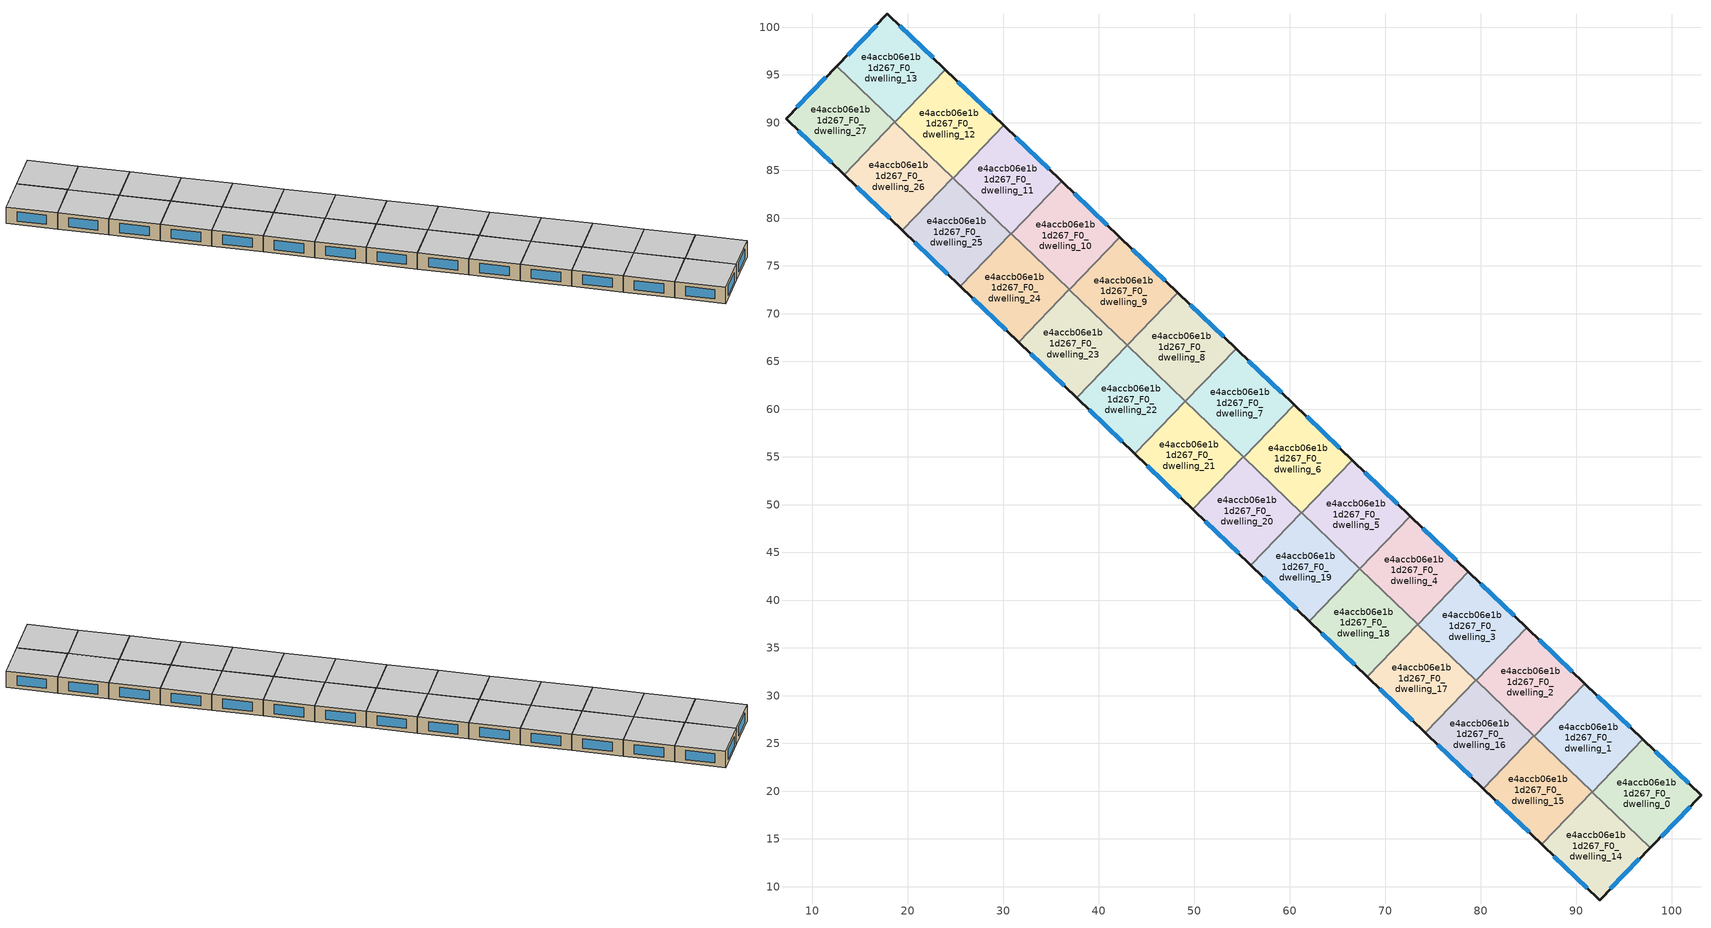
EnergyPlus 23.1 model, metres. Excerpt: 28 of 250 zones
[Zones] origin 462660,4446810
e4accb06e1b1d267_F0_dwelling_0
 floor ground (EU_floor_Construction): 103.08,19.57 97.77,14.08 91.69,19.91 96.98,25.42 z0
 wall outside (EU_wall_Construction): 97.77,14.08 103.08,19.57 96.98,25.42 z0:3
 wall to e4accb06e1b1d267_F0_dwelling_1 (EU_wall_Construction): 96.98,25.42 91.69,19.91 z0:3
 wall to e4accb06e1b1d267_F0_dwelling_14 (EU_wall_Construction): 91.69,19.91 97.77,14.08 z0:3
 window (EU_Window_Construction): 98.9,15.25 101.94,18.39 / 101.77,20.82 98.29,24.17 z0.64:2.36
 ceiling to e4accb06e1b1d267_F1_dwelling_0 (EU_floor_Construction): 97.77,14.08 103.08,19.57 96.98,25.42 91.69,19.91 z3
e4accb06e1b1d267_F0_dwelling_1
 floor ground (EU_floor_Construction): 96.98,25.42 91.69,19.91 85.61,25.76 90.9,31.26 z0
 wall outside (EU_wall_Construction): 96.98,25.42 90.9,31.26 z0:3
 wall to e4accb06e1b1d267_F0_dwelling_2 (EU_wall_Construction): 90.9,31.26 85.61,25.76 z0:3
 wall to e4accb06e1b1d267_F0_dwelling_15 (EU_wall_Construction): 85.61,25.76 91.67,19.94 z0:3
 wall to e4accb06e1b1d267_F0_dwelling_14 (EU_wall_Construction): 91.67,19.93 91.69,19.91 z0:3
 window (EU_Window_Construction): 95.68,26.67 92.2,30.01 z0.64:2.36
 ceiling to e4accb06e1b1d267_F1_dwelling_1 (EU_floor_Construction): 91.69,19.91 96.98,25.42 90.9,31.26 85.61,25.76 z3
e4accb06e1b1d267_F0_dwelling_10
 floor ground (EU_floor_Construction): 42.22,78.02 36.93,72.52 30.84,78.36 36.13,83.87 z0
 wall outside (EU_wall_Construction): 42.22,78.02 36.13,83.87 z0:3
 wall to e4accb06e1b1d267_F0_dwelling_9 (EU_wall_Construction): 36.93,72.52 42.22,78.02 z0:3
 wall to e4accb06e1b1d267_F0_dwelling_11 (EU_wall_Construction): 36.13,83.87 30.84,78.36 z0:3
 wall to e4accb06e1b1d267_F0_dwelling_24 (EU_wall_Construction): 30.84,78.36 36.91,72.54 z0:3
 wall to e4accb06e1b1d267_F0_dwelling_23 (EU_wall_Construction): 36.91,72.54 36.93,72.52 z0:3
 window (EU_Window_Construction): 40.91,79.27 37.44,82.62 z0.64:2.36
 ceiling to e4accb06e1b1d267_F1_dwelling_10 (EU_floor_Construction): 36.93,72.52 42.22,78.02 36.13,83.87 30.84,78.36 z3
e4accb06e1b1d267_F0_dwelling_11
 floor ground (EU_floor_Construction): 36.13,83.87 30.84,78.36 24.76,84.21 30.05,89.71 z0
 wall outside (EU_wall_Construction): 36.13,83.87 30.05,89.71 z0:3
 wall to e4accb06e1b1d267_F0_dwelling_12 (EU_wall_Construction): 30.05,89.71 24.76,84.21 z0:3
 wall to e4accb06e1b1d267_F0_dwelling_25 (EU_wall_Construction): 24.76,84.21 30.82,78.38 z0:3
 wall to e4accb06e1b1d267_F0_dwelling_24 (EU_wall_Construction): 30.82,78.38 30.84,78.36 z0:3
 window (EU_Window_Construction): 34.83,85.12 31.35,88.46 z0.64:2.36
 ceiling to e4accb06e1b1d267_F1_dwelling_11 (EU_floor_Construction): 30.84,78.36 36.13,83.87 30.05,89.71 24.76,84.21 z3
e4accb06e1b1d267_F0_dwelling_12
 floor ground (EU_floor_Construction): 30.05,89.71 24.76,84.21 18.67,90.05 23.96,95.56 z0
 wall outside (EU_wall_Construction): 30.05,89.71 23.96,95.56 z0:3
 wall to e4accb06e1b1d267_F0_dwelling_13 (EU_wall_Construction): 23.96,95.56 18.67,90.05 z0:3
 wall to e4accb06e1b1d267_F0_dwelling_26 (EU_wall_Construction): 18.67,90.05 24.74,84.23 z0:3
 wall to e4accb06e1b1d267_F0_dwelling_25 (EU_wall_Construction): 24.74,84.23 24.76,84.21 z0:3
 window (EU_Window_Construction): 28.74,90.96 25.27,94.3 z0.64:2.36
 ceiling to e4accb06e1b1d267_F1_dwelling_12 (EU_floor_Construction): 24.76,84.21 30.05,89.71 23.96,95.56 18.67,90.05 z3
e4accb06e1b1d267_F0_dwelling_13
 floor ground (EU_floor_Construction): 23.96,95.56 18.67,90.05 12.58,95.91 17.89,101.39 z0
 wall outside (EU_wall_Construction): 23.96,95.56 17.89,101.39 12.58,95.91 z0:3
 wall to e4accb06e1b1d267_F0_dwelling_27 (EU_wall_Construction): 12.58,95.91 18.65,90.07 z0:3
 wall to e4accb06e1b1d267_F0_dwelling_26 (EU_wall_Construction): 18.65,90.07 18.67,90.05 z0:3
 window (EU_Window_Construction): 16.75,100.22 13.72,97.08 / 22.66,96.81 19.19,100.14 z0.64:2.36
 ceiling to e4accb06e1b1d267_F1_dwelling_13 (EU_floor_Construction): 18.67,90.05 23.96,95.56 17.89,101.39 12.58,95.91 z3
e4accb06e1b1d267_F0_dwelling_14
 floor ground (EU_floor_Construction): 97.77,14.08 92.46,8.6 86.38,14.43 91.67,19.93 z0
 wall outside (EU_wall_Construction): 86.38,14.43 92.46,8.6 97.77,14.08 z0:3
 wall to e4accb06e1b1d267_F0_dwelling_15 (EU_wall_Construction): 91.67,19.93 86.38,14.43 z0:3
 window (EU_Window_Construction): 93.59,9.77 96.63,12.91 / 87.68,13.18 91.15,9.85 z0.64:2.36
 ceiling to e4accb06e1b1d267_F1_dwelling_14 (EU_floor_Construction): 92.46,8.6 97.77,14.08 91.67,19.93 86.38,14.43 z3
e4accb06e1b1d267_F0_dwelling_15
 floor ground (EU_floor_Construction): 91.67,19.93 86.38,14.43 80.3,20.28 85.59,25.78 z0
 wall outside (EU_wall_Construction): 80.3,20.28 86.38,14.43 z0:3
 wall to e4accb06e1b1d267_F0_dwelling_16 (EU_wall_Construction): 85.59,25.78 80.3,20.28 z0:3
 wall to e4accb06e1b1d267_F0_dwelling_2 (EU_wall_Construction): 85.61,25.76 85.59,25.78 z0:3
 window (EU_Window_Construction): 81.6,19.02 85.08,15.68 z0.64:2.36
 ceiling to e4accb06e1b1d267_F1_dwelling_15 (EU_floor_Construction): 86.38,14.43 91.67,19.93 85.59,25.78 80.3,20.28 z3
e4accb06e1b1d267_F0_dwelling_16
 floor ground (EU_floor_Construction): 85.59,25.78 80.3,20.28 74.21,26.12 79.5,31.62 z0
 wall outside (EU_wall_Construction): 74.21,26.12 80.3,20.28 z0:3
 wall to e4accb06e1b1d267_F0_dwelling_17 (EU_wall_Construction): 79.5,31.62 74.21,26.12 z0:3
 wall to e4accb06e1b1d267_F0_dwelling_2 (EU_wall_Construction): 85.59,25.78 79.52,31.6 z0:3
 wall to e4accb06e1b1d267_F0_dwelling_3 (EU_wall_Construction): 79.52,31.6 79.5,31.62 z0:3
 window (EU_Window_Construction): 75.52,24.87 78.99,21.53 z0.64:2.36
 ceiling to e4accb06e1b1d267_F1_dwelling_16 (EU_floor_Construction): 80.3,20.28 85.59,25.78 79.5,31.62 74.21,26.12 z3
e4accb06e1b1d267_F0_dwelling_17
 floor ground (EU_floor_Construction): 79.5,31.62 74.21,26.12 68.13,31.96 73.41,37.47 z0
 wall outside (EU_wall_Construction): 68.13,31.96 74.21,26.12 z0:3
 wall to e4accb06e1b1d267_F0_dwelling_18 (EU_wall_Construction): 73.41,37.47 68.13,31.96 z0:3
 wall to e4accb06e1b1d267_F0_dwelling_3 (EU_wall_Construction): 79.5,31.62 73.44,37.45 z0:3
 wall to e4accb06e1b1d267_F0_dwelling_4 (EU_wall_Construction): 73.44,37.45 73.42,37.47 z0:3
 window (EU_Window_Construction): 69.43,30.71 72.91,27.37 z0.64:2.36
 ceiling to e4accb06e1b1d267_F1_dwelling_17 (EU_floor_Construction): 74.21,26.12 79.5,31.62 73.41,37.47 68.13,31.96 z3
e4accb06e1b1d267_F0_dwelling_18
 floor ground (EU_floor_Construction): 73.41,37.47 68.13,31.96 62.04,37.81 67.33,43.31 z0
 wall outside (EU_wall_Construction): 62.04,37.81 68.13,31.96 z0:3
 wall to e4accb06e1b1d267_F0_dwelling_19 (EU_wall_Construction): 67.33,43.31 62.04,37.81 z0:3
 wall to e4accb06e1b1d267_F0_dwelling_4 (EU_wall_Construction): 73.41,37.47 67.35,43.29 z0:3
 wall to e4accb06e1b1d267_F0_dwelling_5 (EU_wall_Construction): 67.35,43.29 67.33,43.31 z0:3
 window (EU_Window_Construction): 63.35,36.56 66.82,33.22 z0.64:2.36
 ceiling to e4accb06e1b1d267_F1_dwelling_18 (EU_floor_Construction): 68.13,31.96 73.41,37.47 67.33,43.31 62.04,37.81 z3
e4accb06e1b1d267_F0_dwelling_19
 floor ground (EU_floor_Construction): 67.33,43.31 62.04,37.81 55.96,43.65 61.24,49.16 z0
 wall outside (EU_wall_Construction): 55.96,43.65 62.04,37.81 z0:3
 wall to e4accb06e1b1d267_F0_dwelling_20 (EU_wall_Construction): 61.24,49.16 55.96,43.65 z0:3
 wall to e4accb06e1b1d267_F0_dwelling_5 (EU_wall_Construction): 67.33,43.31 61.27,49.14 z0:3
 wall to e4accb06e1b1d267_F0_dwelling_6 (EU_wall_Construction): 61.27,49.14 61.24,49.16 z0:3
 window (EU_Window_Construction): 57.26,42.4 60.74,39.06 z0.64:2.36
 ceiling to e4accb06e1b1d267_F1_dwelling_19 (EU_floor_Construction): 62.04,37.81 67.33,43.31 61.24,49.16 55.96,43.65 z3
e4accb06e1b1d267_F0_dwelling_2
 floor ground (EU_floor_Construction): 90.9,31.26 85.61,25.76 79.52,31.6 84.81,37.11 z0
 wall outside (EU_wall_Construction): 90.9,31.26 84.81,37.11 z0:3
 wall to e4accb06e1b1d267_F0_dwelling_3 (EU_wall_Construction): 84.81,37.11 79.52,31.6 z0:3
 window (EU_Window_Construction): 89.59,32.52 86.11,35.86 z0.64:2.36
 ceiling to e4accb06e1b1d267_F1_dwelling_2 (EU_floor_Construction): 85.61,25.76 90.9,31.26 84.81,37.11 79.52,31.6 z3
e4accb06e1b1d267_F0_dwelling_20
 floor ground (EU_floor_Construction): 61.24,49.16 55.96,43.65 49.87,49.5 55.16,55 z0
 wall outside (EU_wall_Construction): 49.87,49.5 55.96,43.65 z0:3
 wall to e4accb06e1b1d267_F0_dwelling_21 (EU_wall_Construction): 55.16,55 49.87,49.5 z0:3
 wall to e4accb06e1b1d267_F0_dwelling_6 (EU_wall_Construction): 61.24,49.16 55.18,54.98 z0:3
 wall to e4accb06e1b1d267_F0_dwelling_7 (EU_wall_Construction): 55.18,54.98 55.16,55 z0:3
 window (EU_Window_Construction): 51.18,48.25 54.65,44.9 z0.64:2.36
 ceiling to e4accb06e1b1d267_F1_dwelling_20 (EU_floor_Construction): 55.96,43.65 61.24,49.16 55.16,55 49.87,49.5 z3
e4accb06e1b1d267_F0_dwelling_21
 floor ground (EU_floor_Construction): 55.16,55 49.87,49.5 43.79,55.34 49.08,60.85 z0
 wall outside (EU_wall_Construction): 43.79,55.34 49.87,49.5 z0:3
 wall to e4accb06e1b1d267_F0_dwelling_22 (EU_wall_Construction): 49.08,60.85 43.79,55.34 z0:3
 wall to e4accb06e1b1d267_F0_dwelling_7 (EU_wall_Construction): 55.16,55 49.1,60.83 z0:3
 wall to e4accb06e1b1d267_F0_dwelling_8 (EU_wall_Construction): 49.1,60.83 49.08,60.85 z0:3
 window (EU_Window_Construction): 45.09,54.09 48.57,50.75 z0.64:2.36
 ceiling to e4accb06e1b1d267_F1_dwelling_21 (EU_floor_Construction): 49.87,49.5 55.16,55 49.08,60.85 43.79,55.34 z3
e4accb06e1b1d267_F0_dwelling_22
 floor ground (EU_floor_Construction): 49.08,60.85 43.79,55.34 37.7,61.19 42.99,66.69 z0
 wall outside (EU_wall_Construction): 37.7,61.19 43.79,55.34 z0:3
 wall to e4accb06e1b1d267_F0_dwelling_23 (EU_wall_Construction): 42.99,66.69 37.7,61.19 z0:3
 wall to e4accb06e1b1d267_F0_dwelling_8 (EU_wall_Construction): 49.08,60.85 43.01,66.67 z0:3
 wall to e4accb06e1b1d267_F0_dwelling_9 (EU_wall_Construction): 43.01,66.67 42.99,66.69 z0:3
 window (EU_Window_Construction): 39.01,59.94 42.48,56.59 z0.64:2.36
 ceiling to e4accb06e1b1d267_F1_dwelling_22 (EU_floor_Construction): 43.79,55.34 49.08,60.85 42.99,66.69 37.7,61.19 z3
e4accb06e1b1d267_F0_dwelling_23
 floor ground (EU_floor_Construction): 42.99,66.69 37.7,61.19 31.62,67.03 36.91,72.54 z0
 wall outside (EU_wall_Construction): 31.62,67.03 37.7,61.19 z0:3
 wall to e4accb06e1b1d267_F0_dwelling_24 (EU_wall_Construction): 36.91,72.54 31.62,67.03 z0:3
 wall to e4accb06e1b1d267_F0_dwelling_9 (EU_wall_Construction): 42.99,66.69 36.93,72.52 z0:3
 window (EU_Window_Construction): 32.92,65.78 36.4,62.44 z0.64:2.36
 ceiling to e4accb06e1b1d267_F1_dwelling_23 (EU_floor_Construction): 37.7,61.19 42.99,66.69 36.91,72.54 31.62,67.03 z3
e4accb06e1b1d267_F0_dwelling_24
 floor ground (EU_floor_Construction): 36.91,72.54 31.62,67.03 25.53,72.88 30.82,78.38 30.84,78.36 z0
 wall outside (EU_wall_Construction): 25.53,72.88 31.62,67.03 z0:3
 wall to e4accb06e1b1d267_F0_dwelling_25 (EU_wall_Construction): 30.82,78.38 25.53,72.88 z0:3
 window (EU_Window_Construction): 26.84,71.63 30.31,68.28 z0.64:2.36
 ceiling to e4accb06e1b1d267_F1_dwelling_24 (EU_floor_Construction): 31.62,67.03 36.91,72.54 30.84,78.36 30.82,78.38 25.53,72.88 z3
e4accb06e1b1d267_F0_dwelling_25
 floor ground (EU_floor_Construction): 30.82,78.38 25.53,72.88 19.45,78.72 24.74,84.23 z0
 wall outside (EU_wall_Construction): 19.45,78.72 25.53,72.88 z0:3
 wall to e4accb06e1b1d267_F0_dwelling_26 (EU_wall_Construction): 24.74,84.23 19.45,78.72 z0:3
 window (EU_Window_Construction): 20.75,77.47 24.23,74.13 z0.64:2.36
 ceiling to e4accb06e1b1d267_F1_dwelling_25 (EU_floor_Construction): 25.53,72.88 30.82,78.38 24.74,84.23 19.45,78.72 z3
e4accb06e1b1d267_F0_dwelling_26
 floor ground (EU_floor_Construction): 24.74,84.23 19.45,78.72 13.36,84.57 18.65,90.07 z0
 wall outside (EU_wall_Construction): 13.36,84.57 19.45,78.72 z0:3
 wall to e4accb06e1b1d267_F0_dwelling_27 (EU_wall_Construction): 18.65,90.07 13.36,84.57 z0:3
 window (EU_Window_Construction): 14.67,83.31 18.14,79.97 z0.64:2.36
 ceiling to e4accb06e1b1d267_F1_dwelling_26 (EU_floor_Construction): 19.45,78.72 24.74,84.23 18.65,90.07 13.36,84.57 z3
e4accb06e1b1d267_F0_dwelling_27
 floor ground (EU_floor_Construction): 18.65,90.07 13.36,84.57 7.27,90.42 12.58,95.91 z0
 wall outside (EU_wall_Construction): 12.58,95.91 7.27,90.42 13.36,84.57 z0:3
 window (EU_Window_Construction): 8.57,89.17 12.06,85.82 / 11.44,94.73 8.41,91.6 z0.64:2.36
 ceiling to e4accb06e1b1d267_F1_dwelling_27 (EU_floor_Construction): 13.36,84.57 18.65,90.07 12.58,95.91 7.27,90.42 z3
e4accb06e1b1d267_F0_dwelling_3
 floor ground (EU_floor_Construction): 84.81,37.11 79.52,31.6 73.44,37.45 78.73,42.95 z0
 wall outside (EU_wall_Construction): 84.81,37.11 78.73,42.95 z0:3
 wall to e4accb06e1b1d267_F0_dwelling_4 (EU_wall_Construction): 78.73,42.95 73.44,37.45 z0:3
 window (EU_Window_Construction): 83.51,38.36 80.03,41.7 z0.64:2.36
 ceiling to e4accb06e1b1d267_F1_dwelling_3 (EU_floor_Construction): 79.52,31.6 84.81,37.11 78.73,42.95 73.44,37.45 z3
e4accb06e1b1d267_F0_dwelling_4
 floor ground (EU_floor_Construction): 78.73,42.95 73.44,37.45 67.35,43.29 72.64,48.8 z0
 wall outside (EU_wall_Construction): 78.73,42.95 72.64,48.8 z0:3
 wall to e4accb06e1b1d267_F0_dwelling_5 (EU_wall_Construction): 72.64,48.8 67.35,43.29 z0:3
 window (EU_Window_Construction): 77.42,44.21 73.94,47.55 z0.64:2.36
 ceiling to e4accb06e1b1d267_F1_dwelling_4 (EU_floor_Construction): 73.44,37.45 78.73,42.95 72.64,48.8 67.35,43.29 z3
e4accb06e1b1d267_F0_dwelling_5
 floor ground (EU_floor_Construction): 72.64,48.8 67.35,43.29 61.27,49.14 66.56,54.64 z0
 wall outside (EU_wall_Construction): 72.64,48.8 66.56,54.64 z0:3
 wall to e4accb06e1b1d267_F0_dwelling_6 (EU_wall_Construction): 66.56,54.64 61.27,49.14 z0:3
 window (EU_Window_Construction): 71.34,50.05 67.86,53.39 z0.64:2.36
 ceiling to e4accb06e1b1d267_F1_dwelling_5 (EU_floor_Construction): 67.35,43.29 72.64,48.8 66.56,54.64 61.27,49.14 z3
e4accb06e1b1d267_F0_dwelling_6
 floor ground (EU_floor_Construction): 66.56,54.64 61.27,49.14 55.18,54.98 60.47,60.49 z0
 wall outside (EU_wall_Construction): 66.56,54.64 60.47,60.49 z0:3
 wall to e4accb06e1b1d267_F0_dwelling_7 (EU_wall_Construction): 60.47,60.49 55.18,54.98 z0:3
 window (EU_Window_Construction): 65.25,55.9 61.78,59.24 z0.64:2.36
 ceiling to e4accb06e1b1d267_F1_dwelling_6 (EU_floor_Construction): 61.27,49.14 66.56,54.64 60.47,60.49 55.18,54.98 z3
e4accb06e1b1d267_F0_dwelling_7
 floor ground (EU_floor_Construction): 60.47,60.49 55.18,54.98 49.1,60.83 54.39,66.33 z0
 wall outside (EU_wall_Construction): 60.47,60.49 54.39,66.33 z0:3
 wall to e4accb06e1b1d267_F0_dwelling_8 (EU_wall_Construction): 54.39,66.33 49.1,60.83 z0:3
 window (EU_Window_Construction): 59.17,61.74 55.69,65.08 z0.64:2.36
 ceiling to e4accb06e1b1d267_F1_dwelling_7 (EU_floor_Construction): 55.18,54.98 60.47,60.49 54.39,66.33 49.1,60.83 z3
e4accb06e1b1d267_F0_dwelling_8
 floor ground (EU_floor_Construction): 54.39,66.33 49.1,60.83 43.01,66.67 48.3,72.18 z0
 wall outside (EU_wall_Construction): 54.39,66.33 48.3,72.18 z0:3
 wall to e4accb06e1b1d267_F0_dwelling_9 (EU_wall_Construction): 48.3,72.18 43.01,66.67 z0:3
 window (EU_Window_Construction): 53.08,67.58 49.61,70.93 z0.64:2.36
 ceiling to e4accb06e1b1d267_F1_dwelling_8 (EU_floor_Construction): 49.1,60.83 54.39,66.33 48.3,72.18 43.01,66.67 z3
e4accb06e1b1d267_F0_dwelling_9
 floor ground (EU_floor_Construction): 48.3,72.18 43.01,66.67 36.93,72.52 42.22,78.02 z0
 wall outside (EU_wall_Construction): 48.3,72.18 42.22,78.02 z0:3
 window (EU_Window_Construction): 47,73.43 43.52,76.77 z0.64:2.36
 ceiling to e4accb06e1b1d267_F1_dwelling_9 (EU_floor_Construction): 43.01,66.67 48.3,72.18 42.22,78.02 36.93,72.52 z3
[Building]
EU S2 Campaign: North Axis=0; Terrain=City; Solar Distribution=FullExterior
[Site:Location]
Yerevan-Zvartnots.Intl.AP: Latitude=40.15; Longitude=44.383; Time Zone=4; Elevation=854
[SizingPeriod:WeatherFileDays]
AnnualSizingPeriod: Begin Month=1; Begin Day of Month=1; End Month=12; End Day of Month=31; Day of Week for Start Day=Monday; Use Weather File Daylight Saving Period=No; Use Weather File Rain and Snow Indicators=No
[MATERIAL]
EU_InternalMass_Material: Roughness=MediumRough; Thickness=0.1; Conductivity=1; Density=1800; Specific Heat=900; Thermal Absorptance=0.9; Solar Absorptance=0.7; Visible Absorptance=0.7
[MATERIAL:NOMASS] Roughness=MediumRough; Thermal Absorptance=0.9; Solar Absorptance=0.7; Visible Absorptance=0.7
Name | Thermal Resistance
EU_wall_NoMass | 1.05043
EU_floor_NoMass | 0.478065
[WINDOWMATERIAL:SIMPLEGLAZINGSYSTEM]
EU_Window_SimpleGlazing: UFactor=2.5566; Solar Heat Gain Coefficient=0.75; Visible Transmittance=0.75
[CONSTRUCTION]
EU_wall_Construction: EU_wall_NoMass
EU_floor_Construction: EU_floor_NoMass
EU_Window_Construction: EU_Window_SimpleGlazing
EU_InternalMass_Construction: EU_InternalMass_Material
[ZONE] Type=1; Multiplier=1; Ceiling Height=autocalculate; Floor Area=autocalculate; Part of Total Floor Area=Yes
Name | Volume
e4accb06e1b1d267_F0_dwelling_0 | 193.231
e4accb06e1b1d267_F0_dwelling_1; e4accb06e1b1d267_F0_dwelling_12; e4accb06e1b1d267_F0_dwelling_20 | 193.237
e4accb06e1b1d267_F0_dwelling_10 | 193.238
e4accb06e1b1d267_F0_dwelling_11 | 193.222
e4accb06e1b1d267_F0_dwelling_13 | 193.247
e4accb06e1b1d267_F0_dwelling_14 | 193.212
e4accb06e1b1d267_F0_dwelling_15; e4accb06e1b1d267_F0_dwelling_16; e4accb06e1b1d267_F0_dwelling_17; e4accb06e1b1d267_F0_dwelling_19; e4accb06e1b1d267_F0_dwelling_22 | 193.22
e4accb06e1b1d267_F0_dwelling_18; e4accb06e1b1d267_F0_dwelling_23 | 193.219
e4accb06e1b1d267_F0_dwelling_2 | 193.239
e4accb06e1b1d267_F0_dwelling_21 | 193.205
e4accb06e1b1d267_F0_dwelling_24 | 193.229
e4accb06e1b1d267_F0_dwelling_25; e4accb06e1b1d267_F0_dwelling_26 | 193.221
e4accb06e1b1d267_F0_dwelling_27 | 193.213
e4accb06e1b1d267_F0_dwelling_3; e4accb06e1b1d267_F0_dwelling_5; e4accb06e1b1d267_F0_dwelling_7; e4accb06e1b1d267_F0_dwelling_9 | 193.255
e4accb06e1b1d267_F0_dwelling_4 | 193.254
e4accb06e1b1d267_F0_dwelling_6 | 193.223
e4accb06e1b1d267_F0_dwelling_8 | 193.256
[INTERNALMASS] Construction=EU_InternalMass_Construction
Name | Zone or ZoneList | Surface Area
e4accb06e1b1d267_F0_dwelling_0_EU_InternalMass | e4accb06e1b1d267_F0_dwelling_0 | 64.4103
e4accb06e1b1d267_F0_dwelling_1_EU_InternalMass | e4accb06e1b1d267_F0_dwelling_1 | 64.4125
e4accb06e1b1d267_F0_dwelling_2_EU_InternalMass | e4accb06e1b1d267_F0_dwelling_2 | 64.4129
e4accb06e1b1d267_F0_dwelling_3_EU_InternalMass | e4accb06e1b1d267_F0_dwelling_3 | 64.4182
e4accb06e1b1d267_F0_dwelling_4_EU_InternalMass | e4accb06e1b1d267_F0_dwelling_4 | 64.4182
e4accb06e1b1d267_F0_dwelling_5_EU_InternalMass | e4accb06e1b1d267_F0_dwelling_5 | 64.4182
e4accb06e1b1d267_F0_dwelling_6_EU_InternalMass | e4accb06e1b1d267_F0_dwelling_6 | 64.4074
e4accb06e1b1d267_F0_dwelling_7_EU_InternalMass | e4accb06e1b1d267_F0_dwelling_7 | 64.4186
e4accb06e1b1d267_F0_dwelling_8_EU_InternalMass | e4accb06e1b1d267_F0_dwelling_8 | 64.4186
e4accb06e1b1d267_F0_dwelling_9_EU_InternalMass | e4accb06e1b1d267_F0_dwelling_9 | 64.4182
e4accb06e1b1d267_F0_dwelling_10_EU_InternalMass | e4accb06e1b1d267_F0_dwelling_10 | 64.4125
e4accb06e1b1d267_F0_dwelling_11_EU_InternalMass | e4accb06e1b1d267_F0_dwelling_11 | 64.4071
e4accb06e1b1d267_F0_dwelling_12_EU_InternalMass | e4accb06e1b1d267_F0_dwelling_12 | 64.4125
e4accb06e1b1d267_F0_dwelling_13_EU_InternalMass | e4accb06e1b1d267_F0_dwelling_13 | 64.416
e4accb06e1b1d267_F0_dwelling_14_EU_InternalMass | e4accb06e1b1d267_F0_dwelling_14 | 64.4042
e4accb06e1b1d267_F0_dwelling_15_EU_InternalMass | e4accb06e1b1d267_F0_dwelling_15 | 64.4065
e4accb06e1b1d267_F0_dwelling_16_EU_InternalMass | e4accb06e1b1d267_F0_dwelling_16 | 64.4067
e4accb06e1b1d267_F0_dwelling_17_EU_InternalMass | e4accb06e1b1d267_F0_dwelling_17 | 64.4067
e4accb06e1b1d267_F0_dwelling_18_EU_InternalMass | e4accb06e1b1d267_F0_dwelling_18 | 64.4063
e4accb06e1b1d267_F0_dwelling_19_EU_InternalMass | e4accb06e1b1d267_F0_dwelling_19 | 64.4067
e4accb06e1b1d267_F0_dwelling_20_EU_InternalMass | e4accb06e1b1d267_F0_dwelling_20 | 64.4124
e4accb06e1b1d267_F0_dwelling_21_EU_InternalMass | e4accb06e1b1d267_F0_dwelling_21 | 64.4016
e4accb06e1b1d267_F0_dwelling_22_EU_InternalMass | e4accb06e1b1d267_F0_dwelling_22 | 64.4067
e4accb06e1b1d267_F0_dwelling_23_EU_InternalMass | e4accb06e1b1d267_F0_dwelling_23 | 64.4063
e4accb06e1b1d267_F0_dwelling_24_EU_InternalMass | e4accb06e1b1d267_F0_dwelling_24 | 64.4115
e4accb06e1b1d267_F0_dwelling_25_EU_InternalMass | e4accb06e1b1d267_F0_dwelling_25 | 64.4069
e4accb06e1b1d267_F0_dwelling_26_EU_InternalMass | e4accb06e1b1d267_F0_dwelling_26 | 64.4069
e4accb06e1b1d267_F0_dwelling_27_EU_InternalMass | e4accb06e1b1d267_F0_dwelling_27 | 64.404
[OTHEREQUIPMENT] Fuel Type=Electricity; Design Level Calculation Method=Watts/Area; Power per Zone Floor Area=1; Fraction Latent=0; Fraction Radiant=0; Fraction Lost=0; Carbon Dioxide Generation Rate=0; EndUse Subcategory=EU_Step8_InternalGains
Name | Zone or ZoneList or Space or SpaceList | Schedule
EU_Step8_InternalGain_e4accb06e1b1d267_F0_dwelling_0_f000 | e4accb06e1b1d267_F0_dwelling_0 | EU_Step8_GainSchedule_e4accb06e1b1d267_F0_dwelling_0_f000
EU_Step8_InternalGain_e4accb06e1b1d267_F0_dwelling_1_f000 | e4accb06e1b1d267_F0_dwelling_1 | EU_Step8_GainSchedule_e4accb06e1b1d267_F0_dwelling_1_f000
EU_Step8_InternalGain_e4accb06e1b1d267_F0_dwelling_2_f000 | e4accb06e1b1d267_F0_dwelling_2 | EU_Step8_GainSchedule_e4accb06e1b1d267_F0_dwelling_2_f000
EU_Step8_InternalGain_e4accb06e1b1d267_F0_dwelling_3_f000 | e4accb06e1b1d267_F0_dwelling_3 | EU_Step8_GainSchedule_e4accb06e1b1d267_F0_dwelling_3_f000
EU_Step8_InternalGain_e4accb06e1b1d267_F0_dwelling_4_f000 | e4accb06e1b1d267_F0_dwelling_4 | EU_Step8_GainSchedule_e4accb06e1b1d267_F0_dwelling_4_f000
EU_Step8_InternalGain_e4accb06e1b1d267_F0_dwelling_5_f000 | e4accb06e1b1d267_F0_dwelling_5 | EU_Step8_GainSchedule_e4accb06e1b1d267_F0_dwelling_5_f000
EU_Step8_InternalGain_e4accb06e1b1d267_F0_dwelling_6_f000 | e4accb06e1b1d267_F0_dwelling_6 | EU_Step8_GainSchedule_e4accb06e1b1d267_F0_dwelling_6_f000
EU_Step8_InternalGain_e4accb06e1b1d267_F0_dwelling_7_f000 | e4accb06e1b1d267_F0_dwelling_7 | EU_Step8_GainSchedule_e4accb06e1b1d267_F0_dwelling_7_f000
EU_Step8_InternalGain_e4accb06e1b1d267_F0_dwelling_8_f000 | e4accb06e1b1d267_F0_dwelling_8 | EU_Step8_GainSchedule_e4accb06e1b1d267_F0_dwelling_8_f000
EU_Step8_InternalGain_e4accb06e1b1d267_F0_dwelling_9_f000 | e4accb06e1b1d267_F0_dwelling_9 | EU_Step8_GainSchedule_e4accb06e1b1d267_F0_dwelling_9_f000
EU_Step8_InternalGain_e4accb06e1b1d267_F0_dwelling_10_f000 | e4accb06e1b1d267_F0_dwelling_10 | EU_Step8_GainSchedule_e4accb06e1b1d267_F0_dwelling_10_f000
EU_Step8_InternalGain_e4accb06e1b1d267_F0_dwelling_11_f000 | e4accb06e1b1d267_F0_dwelling_11 | EU_Step8_GainSchedule_e4accb06e1b1d267_F0_dwelling_11_f000
EU_Step8_InternalGain_e4accb06e1b1d267_F0_dwelling_12_f000 | e4accb06e1b1d267_F0_dwelling_12 | EU_Step8_GainSchedule_e4accb06e1b1d267_F0_dwelling_12_f000
EU_Step8_InternalGain_e4accb06e1b1d267_F0_dwelling_13_f000 | e4accb06e1b1d267_F0_dwelling_13 | EU_Step8_GainSchedule_e4accb06e1b1d267_F0_dwelling_13_f000
EU_Step8_InternalGain_e4accb06e1b1d267_F0_dwelling_14_f000 | e4accb06e1b1d267_F0_dwelling_14 | EU_Step8_GainSchedule_e4accb06e1b1d267_F0_dwelling_14_f000
EU_Step8_InternalGain_e4accb06e1b1d267_F0_dwelling_15_f000 | e4accb06e1b1d267_F0_dwelling_15 | EU_Step8_GainSchedule_e4accb06e1b1d267_F0_dwelling_15_f000
EU_Step8_InternalGain_e4accb06e1b1d267_F0_dwelling_16_f000 | e4accb06e1b1d267_F0_dwelling_16 | EU_Step8_GainSchedule_e4accb06e1b1d267_F0_dwelling_16_f000
EU_Step8_InternalGain_e4accb06e1b1d267_F0_dwelling_17_f000 | e4accb06e1b1d267_F0_dwelling_17 | EU_Step8_GainSchedule_e4accb06e1b1d267_F0_dwelling_17_f000
EU_Step8_InternalGain_e4accb06e1b1d267_F0_dwelling_18_f000 | e4accb06e1b1d267_F0_dwelling_18 | EU_Step8_GainSchedule_e4accb06e1b1d267_F0_dwelling_18_f000
EU_Step8_InternalGain_e4accb06e1b1d267_F0_dwelling_19_f000 | e4accb06e1b1d267_F0_dwelling_19 | EU_Step8_GainSchedule_e4accb06e1b1d267_F0_dwelling_19_f000
EU_Step8_InternalGain_e4accb06e1b1d267_F0_dwelling_20_f000 | e4accb06e1b1d267_F0_dwelling_20 | EU_Step8_GainSchedule_e4accb06e1b1d267_F0_dwelling_20_f000
EU_Step8_InternalGain_e4accb06e1b1d267_F0_dwelling_21_f000 | e4accb06e1b1d267_F0_dwelling_21 | EU_Step8_GainSchedule_e4accb06e1b1d267_F0_dwelling_21_f000
EU_Step8_InternalGain_e4accb06e1b1d267_F0_dwelling_22_f000 | e4accb06e1b1d267_F0_dwelling_22 | EU_Step8_GainSchedule_e4accb06e1b1d267_F0_dwelling_22_f000
EU_Step8_InternalGain_e4accb06e1b1d267_F0_dwelling_23_f000 | e4accb06e1b1d267_F0_dwelling_23 | EU_Step8_GainSchedule_e4accb06e1b1d267_F0_dwelling_23_f000
EU_Step8_InternalGain_e4accb06e1b1d267_F0_dwelling_24_f000 | e4accb06e1b1d267_F0_dwelling_24 | EU_Step8_GainSchedule_e4accb06e1b1d267_F0_dwelling_24_f000
EU_Step8_InternalGain_e4accb06e1b1d267_F0_dwelling_25_f000 | e4accb06e1b1d267_F0_dwelling_25 | EU_Step8_GainSchedule_e4accb06e1b1d267_F0_dwelling_25_f000
EU_Step8_InternalGain_e4accb06e1b1d267_F0_dwelling_26_f000 | e4accb06e1b1d267_F0_dwelling_26 | EU_Step8_GainSchedule_e4accb06e1b1d267_F0_dwelling_26_f000
EU_Step8_InternalGain_e4accb06e1b1d267_F0_dwelling_27_f000 | e4accb06e1b1d267_F0_dwelling_27 | EU_Step8_GainSchedule_e4accb06e1b1d267_F0_dwelling_27_f000
[ZONEVENTILATION:DESIGNFLOWRATE] Schedule=EU_AlwaysOn; Design Flow Rate Calculation Method=AirChanges/Hour; Air Changes per Hour=0.557805; Ventilation Type=Natural; Fan Pressure Rise=0; Fan Total Efficiency=1; Constant Term Coefficient=1; Temperature Term Coefficient=0; Velocity Term Coefficient=0; Velocity Squared Term Coefficient=0; Minimum Indoor Temperature=-100; Maximum Indoor Temperature=100; Delta Temperature=-100; Minimum Outdoor Temperature=-100; Maximum Outdoor Temperature=100; Maximum Wind Speed=40
Name | Zone or ZoneList or Space or SpaceList
EU_ConstantAir_e4accb06e1b1d267_F0_dwelling_0 | e4accb06e1b1d267_F0_dwelling_0
EU_ConstantAir_e4accb06e1b1d267_F0_dwelling_1 | e4accb06e1b1d267_F0_dwelling_1
EU_ConstantAir_e4accb06e1b1d267_F0_dwelling_2 | e4accb06e1b1d267_F0_dwelling_2
EU_ConstantAir_e4accb06e1b1d267_F0_dwelling_3 | e4accb06e1b1d267_F0_dwelling_3
EU_ConstantAir_e4accb06e1b1d267_F0_dwelling_4 | e4accb06e1b1d267_F0_dwelling_4
EU_ConstantAir_e4accb06e1b1d267_F0_dwelling_5 | e4accb06e1b1d267_F0_dwelling_5
EU_ConstantAir_e4accb06e1b1d267_F0_dwelling_6 | e4accb06e1b1d267_F0_dwelling_6
EU_ConstantAir_e4accb06e1b1d267_F0_dwelling_7 | e4accb06e1b1d267_F0_dwelling_7
EU_ConstantAir_e4accb06e1b1d267_F0_dwelling_8 | e4accb06e1b1d267_F0_dwelling_8
EU_ConstantAir_e4accb06e1b1d267_F0_dwelling_9 | e4accb06e1b1d267_F0_dwelling_9
EU_ConstantAir_e4accb06e1b1d267_F0_dwelling_10 | e4accb06e1b1d267_F0_dwelling_10
EU_ConstantAir_e4accb06e1b1d267_F0_dwelling_11 | e4accb06e1b1d267_F0_dwelling_11
EU_ConstantAir_e4accb06e1b1d267_F0_dwelling_12 | e4accb06e1b1d267_F0_dwelling_12
EU_ConstantAir_e4accb06e1b1d267_F0_dwelling_13 | e4accb06e1b1d267_F0_dwelling_13
EU_ConstantAir_e4accb06e1b1d267_F0_dwelling_14 | e4accb06e1b1d267_F0_dwelling_14
EU_ConstantAir_e4accb06e1b1d267_F0_dwelling_15 | e4accb06e1b1d267_F0_dwelling_15
EU_ConstantAir_e4accb06e1b1d267_F0_dwelling_16 | e4accb06e1b1d267_F0_dwelling_16
EU_ConstantAir_e4accb06e1b1d267_F0_dwelling_17 | e4accb06e1b1d267_F0_dwelling_17
EU_ConstantAir_e4accb06e1b1d267_F0_dwelling_18 | e4accb06e1b1d267_F0_dwelling_18
EU_ConstantAir_e4accb06e1b1d267_F0_dwelling_19 | e4accb06e1b1d267_F0_dwelling_19
EU_ConstantAir_e4accb06e1b1d267_F0_dwelling_20 | e4accb06e1b1d267_F0_dwelling_20
EU_ConstantAir_e4accb06e1b1d267_F0_dwelling_21 | e4accb06e1b1d267_F0_dwelling_21
EU_ConstantAir_e4accb06e1b1d267_F0_dwelling_22 | e4accb06e1b1d267_F0_dwelling_22
EU_ConstantAir_e4accb06e1b1d267_F0_dwelling_23 | e4accb06e1b1d267_F0_dwelling_23
EU_ConstantAir_e4accb06e1b1d267_F0_dwelling_24 | e4accb06e1b1d267_F0_dwelling_24
EU_ConstantAir_e4accb06e1b1d267_F0_dwelling_25 | e4accb06e1b1d267_F0_dwelling_25
EU_ConstantAir_e4accb06e1b1d267_F0_dwelling_26 | e4accb06e1b1d267_F0_dwelling_26
EU_ConstantAir_e4accb06e1b1d267_F0_dwelling_27 | e4accb06e1b1d267_F0_dwelling_27
[HVACTEMPLATE:THERMOSTAT] Constant Heating Setpoint=20; Constant Cooling Setpoint=50
EU_HeatOnly_e4accb06e1b1d267_F0_dwelling_0; EU_HeatOnly_e4accb06e1b1d267_F0_dwelling_1; EU_HeatOnly_e4accb06e1b1d267_F0_dwelling_2; EU_HeatOnly_e4accb06e1b1d267_F0_dwelling_3; EU_HeatOnly_e4accb06e1b1d267_F0_dwelling_4; EU_HeatOnly_e4accb06e1b1d267_F0_dwelling_5; EU_HeatOnly_e4accb06e1b1d267_F0_dwelling_6; EU_HeatOnly_e4accb06e1b1d267_F0_dwelling_7; EU_HeatOnly_e4accb06e1b1d267_F0_dwelling_8; EU_HeatOnly_e4accb06e1b1d267_F0_dwelling_9; EU_HeatOnly_e4accb06e1b1d267_F0_dwelling_10; EU_HeatOnly_e4accb06e1b1d267_F0_dwelling_11; EU_HeatOnly_e4accb06e1b1d267_F0_dwelling_12; EU_HeatOnly_e4accb06e1b1d267_F0_dwelling_13; EU_HeatOnly_e4accb06e1b1d267_F0_dwelling_14; EU_HeatOnly_e4accb06e1b1d267_F0_dwelling_15; EU_HeatOnly_e4accb06e1b1d267_F0_dwelling_16; EU_HeatOnly_e4accb06e1b1d267_F0_dwelling_17; EU_HeatOnly_e4accb06e1b1d267_F0_dwelling_18; EU_HeatOnly_e4accb06e1b1d267_F0_dwelling_19; EU_HeatOnly_e4accb06e1b1d267_F0_dwelling_20; EU_HeatOnly_e4accb06e1b1d267_F0_dwelling_21; EU_HeatOnly_e4accb06e1b1d267_F0_dwelling_22; EU_HeatOnly_e4accb06e1b1d267_F0_dwelling_23; EU_HeatOnly_e4accb06e1b1d267_F0_dwelling_24; EU_HeatOnly_e4accb06e1b1d267_F0_dwelling_25; EU_HeatOnly_e4accb06e1b1d267_F0_dwelling_26; EU_HeatOnly_e4accb06e1b1d267_F0_dwelling_27; EU_HeatOnly_e4accb06e1b1d267_F1_dwelling_0; EU_HeatOnly_e4accb06e1b1d267_F1_dwelling_1; EU_HeatOnly_e4accb06e1b1d267_F1_dwelling_2; EU_HeatOnly_e4accb06e1b1d267_F1_dwelling_3; EU_HeatOnly_e4accb06e1b1d267_F1_dwelling_4; EU_HeatOnly_e4accb06e1b1d267_F1_dwelling_5; EU_HeatOnly_e4accb06e1b1d267_F1_dwelling_6; EU_HeatOnly_e4accb06e1b1d267_F1_dwelling_7; EU_HeatOnly_e4accb06e1b1d267_F1_dwelling_8; EU_HeatOnly_e4accb06e1b1d267_F1_dwelling_9; EU_HeatOnly_e4accb06e1b1d267_F1_dwelling_10; EU_HeatOnly_e4accb06e1b1d267_F1_dwelling_11; EU_HeatOnly_e4accb06e1b1d267_F1_dwelling_12; EU_HeatOnly_e4accb06e1b1d267_F1_dwelling_13; EU_HeatOnly_e4accb06e1b1d267_F1_dwelling_14; EU_HeatOnly_e4accb06e1b1d267_F1_dwelling_15; EU_HeatOnly_e4accb06e1b1d267_F1_dwelling_16; EU_HeatOnly_e4accb06e1b1d267_F1_dwelling_17; EU_HeatOnly_e4accb06e1b1d267_F1_dwelling_18; EU_HeatOnly_e4accb06e1b1d267_F1_dwelling_19; EU_HeatOnly_e4accb06e1b1d267_F1_dwelling_20; EU_HeatOnly_e4accb06e1b1d267_F1_dwelling_21; EU_HeatOnly_e4accb06e1b1d267_F1_dwelling_22; EU_HeatOnly_e4accb06e1b1d267_F1_dwelling_23; EU_HeatOnly_e4accb06e1b1d267_F1_dwelling_24; EU_HeatOnly_e4accb06e1b1d267_F1_dwelling_25; EU_HeatOnly_e4accb06e1b1d267_F1_dwelling_26; EU_HeatOnly_e4accb06e1b1d267_F1_dwelling_27; EU_HeatOnly_e4accb06e1b1d267_F2_dwelling_0; EU_HeatOnly_e4accb06e1b1d267_F2_dwelling_1; EU_HeatOnly_e4accb06e1b1d267_F2_dwelling_2; EU_HeatOnly_e4accb06e1b1d267_F2_dwelling_3; EU_HeatOnly_e4accb06e1b1d267_F2_dwelling_4; EU_HeatOnly_e4accb06e1b1d267_F2_dwelling_5; EU_HeatOnly_e4accb06e1b1d267_F2_dwelling_6; EU_HeatOnly_e4accb06e1b1d267_F2_dwelling_7; EU_HeatOnly_e4accb06e1b1d267_F2_dwelling_8; EU_HeatOnly_e4accb06e1b1d267_F2_dwelling_9; EU_HeatOnly_e4accb06e1b1d267_F2_dwelling_10; EU_HeatOnly_e4accb06e1b1d267_F2_dwelling_11; EU_HeatOnly_e4accb06e1b1d267_F2_dwelling_12; EU_HeatOnly_e4accb06e1b1d267_F2_dwelling_13; EU_HeatOnly_e4accb06e1b1d267_F2_dwelling_14; EU_HeatOnly_e4accb06e1b1d267_F2_dwelling_15; EU_HeatOnly_e4accb06e1b1d267_F2_dwelling_16; EU_HeatOnly_e4accb06e1b1d267_F2_dwelling_17; EU_HeatOnly_e4accb06e1b1d267_F2_dwelling_18; EU_HeatOnly_e4accb06e1b1d267_F2_dwelling_19; EU_HeatOnly_e4accb06e1b1d267_F2_dwelling_20; EU_HeatOnly_e4accb06e1b1d267_F2_dwelling_21; EU_HeatOnly_e4accb06e1b1d267_F2_dwelling_22; EU_HeatOnly_e4accb06e1b1d267_F2_dwelling_23; EU_HeatOnly_e4accb06e1b1d267_F2_dwelling_24; EU_HeatOnly_e4accb06e1b1d267_F2_dwelling_25; EU_HeatOnly_e4accb06e1b1d267_F2_dwelling_26; EU_HeatOnly_e4accb06e1b1d267_F2_dwelling_27; EU_HeatOnly_e4accb06e1b1d267_F3_dwelling_0; EU_HeatOnly_e4accb06e1b1d267_F3_dwelling_1; EU_HeatOnly_e4accb06e1b1d267_F3_dwelling_2; EU_HeatOnly_e4accb06e1b1d267_F3_dwelling_3; EU_HeatOnly_e4accb06e1b1d267_F3_dwelling_4; EU_HeatOnly_e4accb06e1b1d267_F3_dwelling_5; EU_HeatOnly_e4accb06e1b1d267_F3_dwelling_6; EU_HeatOnly_e4accb06e1b1d267_F3_dwelling_7; EU_HeatOnly_e4accb06e1b1d267_F3_dwelling_8; EU_HeatOnly_e4accb06e1b1d267_F3_dwelling_9; EU_HeatOnly_e4accb06e1b1d267_F3_dwelling_10; EU_HeatOnly_e4accb06e1b1d267_F3_dwelling_11; EU_HeatOnly_e4accb06e1b1d267_F3_dwelling_12; EU_HeatOnly_e4accb06e1b1d267_F3_dwelling_13; EU_HeatOnly_e4accb06e1b1d267_F3_dwelling_14; EU_HeatOnly_e4accb06e1b1d267_F3_dwelling_15; EU_HeatOnly_e4accb06e1b1d267_F3_dwelling_16; EU_HeatOnly_e4accb06e1b1d267_F3_dwelling_17; EU_HeatOnly_e4accb06e1b1d267_F3_dwelling_18; EU_HeatOnly_e4accb06e1b1d267_F3_dwelling_19; EU_HeatOnly_e4accb06e1b1d267_F3_dwelling_20; EU_HeatOnly_e4accb06e1b1d267_F3_dwelling_21; EU_HeatOnly_e4accb06e1b1d267_F3_dwelling_22; EU_HeatOnly_e4accb06e1b1d267_F3_dwelling_23; EU_HeatOnly_e4accb06e1b1d267_F3_dwelling_24; EU_HeatOnly_e4accb06e1b1d267_F3_dwelling_25; EU_HeatOnly_e4accb06e1b1d267_F3_dwelling_26; EU_HeatOnly_e4accb06e1b1d267_F3_dwelling_27; EU_HeatOnly_e4accb06e1b1d267_F4_dwelling_0; EU_HeatOnly_e4accb06e1b1d267_F4_dwelling_1; EU_HeatOnly_e4accb06e1b1d267_F4_dwelling_2; EU_HeatOnly_e4accb06e1b1d267_F4_dwelling_3; EU_HeatOnly_e4accb06e1b1d267_F4_dwelling_4; EU_HeatOnly_e4accb06e1b1d267_F4_dwelling_5; EU_HeatOnly_e4accb06e1b1d267_F4_dwelling_6; EU_HeatOnly_e4accb06e1b1d267_F4_dwelling_7; EU_HeatOnly_e4accb06e1b1d267_F4_dwelling_8; EU_HeatOnly_e4accb06e1b1d267_F4_dwelling_9
[HVACTEMPLATE:ZONE:IDEALLOADSAIRSYSTEM] System Availability Schedule=EU_AlwaysOn; Maximum Heating Supply Air Temperature=50; Minimum Cooling Supply Air Temperature=13; Maximum Heating Supply Air Humidity Ratio=0.0156; Minimum Cooling Supply Air Humidity Ratio=0.0077; Heating Limit=NoLimit; Cooling Limit=NoLimit; Heating Availability Schedule=EU_AlwaysOn; Cooling Availability Schedule=EU_CoolingOff; Dehumidification Control Type=ConstantSensibleHeatRatio; Cooling Sensible Heat Ratio=0.7; Dehumidification Setpoint=60; Humidification Control Type=None; Humidification Setpoint=30; Outdoor Air Method=None; Outdoor Air Flow Rate per Person=0.00944; Outdoor Air Flow Rate per Zone Floor Area=0; Outdoor Air Flow Rate per Zone=0; Demand Controlled Ventilation Type=None; Outdoor Air Economizer Type=NoEconomizer; Heat Recovery Type=None; Sensible Heat Recovery Effectiveness=0.7; Latent Heat Recovery Effectiveness=0.65
Name | Template Thermostat
e4accb06e1b1d267_F0_dwelling_0 | EU_HeatOnly_e4accb06e1b1d267_F0_dwelling_0
e4accb06e1b1d267_F0_dwelling_1 | EU_HeatOnly_e4accb06e1b1d267_F0_dwelling_1
e4accb06e1b1d267_F0_dwelling_2 | EU_HeatOnly_e4accb06e1b1d267_F0_dwelling_2
e4accb06e1b1d267_F0_dwelling_3 | EU_HeatOnly_e4accb06e1b1d267_F0_dwelling_3
e4accb06e1b1d267_F0_dwelling_4 | EU_HeatOnly_e4accb06e1b1d267_F0_dwelling_4
e4accb06e1b1d267_F0_dwelling_5 | EU_HeatOnly_e4accb06e1b1d267_F0_dwelling_5
e4accb06e1b1d267_F0_dwelling_6 | EU_HeatOnly_e4accb06e1b1d267_F0_dwelling_6
e4accb06e1b1d267_F0_dwelling_7 | EU_HeatOnly_e4accb06e1b1d267_F0_dwelling_7
e4accb06e1b1d267_F0_dwelling_8 | EU_HeatOnly_e4accb06e1b1d267_F0_dwelling_8
e4accb06e1b1d267_F0_dwelling_9 | EU_HeatOnly_e4accb06e1b1d267_F0_dwelling_9
e4accb06e1b1d267_F0_dwelling_10 | EU_HeatOnly_e4accb06e1b1d267_F0_dwelling_10
e4accb06e1b1d267_F0_dwelling_11 | EU_HeatOnly_e4accb06e1b1d267_F0_dwelling_11
e4accb06e1b1d267_F0_dwelling_12 | EU_HeatOnly_e4accb06e1b1d267_F0_dwelling_12
e4accb06e1b1d267_F0_dwelling_13 | EU_HeatOnly_e4accb06e1b1d267_F0_dwelling_13
e4accb06e1b1d267_F0_dwelling_14 | EU_HeatOnly_e4accb06e1b1d267_F0_dwelling_14
e4accb06e1b1d267_F0_dwelling_15 | EU_HeatOnly_e4accb06e1b1d267_F0_dwelling_15
e4accb06e1b1d267_F0_dwelling_16 | EU_HeatOnly_e4accb06e1b1d267_F0_dwelling_16
e4accb06e1b1d267_F0_dwelling_17 | EU_HeatOnly_e4accb06e1b1d267_F0_dwelling_17
e4accb06e1b1d267_F0_dwelling_18 | EU_HeatOnly_e4accb06e1b1d267_F0_dwelling_18
e4accb06e1b1d267_F0_dwelling_19 | EU_HeatOnly_e4accb06e1b1d267_F0_dwelling_19
e4accb06e1b1d267_F0_dwelling_20 | EU_HeatOnly_e4accb06e1b1d267_F0_dwelling_20
e4accb06e1b1d267_F0_dwelling_21 | EU_HeatOnly_e4accb06e1b1d267_F0_dwelling_21
e4accb06e1b1d267_F0_dwelling_22 | EU_HeatOnly_e4accb06e1b1d267_F0_dwelling_22
e4accb06e1b1d267_F0_dwelling_23 | EU_HeatOnly_e4accb06e1b1d267_F0_dwelling_23
e4accb06e1b1d267_F0_dwelling_24 | EU_HeatOnly_e4accb06e1b1d267_F0_dwelling_24
e4accb06e1b1d267_F0_dwelling_25 | EU_HeatOnly_e4accb06e1b1d267_F0_dwelling_25
e4accb06e1b1d267_F0_dwelling_26 | EU_HeatOnly_e4accb06e1b1d267_F0_dwelling_26
e4accb06e1b1d267_F0_dwelling_27 | EU_HeatOnly_e4accb06e1b1d267_F0_dwelling_27
[SIZING:ZONE] Zone Cooling Design Supply Air Temperature Input Method=SupplyAirTemperature; Zone Cooling Design Supply Air Temperature=13; Zone Heating Design Supply Air Temperature Input Method=SupplyAirTemperature; Zone Heating Design Supply Air Temperature=50; Zone Cooling Design Supply Air Humidity Ratio=0.008; Zone Heating Design Supply Air Humidity Ratio=0.008; Cooling Design Air Flow Method=DesignDay; Cooling Design Air Flow Rate=0; Cooling Minimum Air Flow per Zone Floor Area=0.000762; Cooling Minimum Air Flow=0; Cooling Minimum Air Flow Fraction=0.2; Heating Design Air Flow Method=DesignDay; Heating Design Air Flow Rate=0; Heating Maximum Air Flow per Zone Floor Area=0.002032; Heating Maximum Air Flow=0.141576; Heating Maximum Air Flow Fraction=0.3; Account for Dedicated Outdoor Air System=No; Dedicated Outdoor Air System Control Strategy=NeutralSupplyAir; Dedicated Outdoor Air Low Setpoint Temperature for Design=autosize; Dedicated Outdoor Air High Setpoint Temperature for Design=autosize; Zone Load Sizing Method=Sensible Load Only No Latent Load; Zone Latent Cooling Design Supply Air Humidity Ratio Input Method=HumidityRatioDifference; Zone Cooling Design Supply Air Humidity Ratio Difference=0.005; Zone Latent Heating Design Supply Air Humidity Ratio Input Method=HumidityRatioDifference; Zone Humidification Design Supply Air Humidity Ratio Difference=0.005
e4accb06e1b1d267_F0_dwelling_0; e4accb06e1b1d267_F0_dwelling_1; e4accb06e1b1d267_F0_dwelling_2; e4accb06e1b1d267_F0_dwelling_3; e4accb06e1b1d267_F0_dwelling_4; e4accb06e1b1d267_F0_dwelling_5; e4accb06e1b1d267_F0_dwelling_6; e4accb06e1b1d267_F0_dwelling_7; e4accb06e1b1d267_F0_dwelling_8; e4accb06e1b1d267_F0_dwelling_9; e4accb06e1b1d267_F0_dwelling_10; e4accb06e1b1d267_F0_dwelling_11; e4accb06e1b1d267_F0_dwelling_12; e4accb06e1b1d267_F0_dwelling_13; e4accb06e1b1d267_F0_dwelling_14; e4accb06e1b1d267_F0_dwelling_15; e4accb06e1b1d267_F0_dwelling_16; e4accb06e1b1d267_F0_dwelling_17; e4accb06e1b1d267_F0_dwelling_18; e4accb06e1b1d267_F0_dwelling_19; e4accb06e1b1d267_F0_dwelling_20; e4accb06e1b1d267_F0_dwelling_21; e4accb06e1b1d267_F0_dwelling_22; e4accb06e1b1d267_F0_dwelling_23; e4accb06e1b1d267_F0_dwelling_24; e4accb06e1b1d267_F0_dwelling_25; e4accb06e1b1d267_F0_dwelling_26; e4accb06e1b1d267_F0_dwelling_27
[SCHEDULE:CONSTANT]
Name | Hourly Value
EU_AlwaysOn | 1
EU_CoolingOff | 0
[SCHEDULE:FILE] Column Number=1; Rows to Skip at Top=0; Number of Hours of Data=8760; Column Separator=Comma; Interpolate to Timestep=No; Minutes per Item=60; Adjust Schedule for Daylight Savings=Yes
Name | File
EU_Step8_GainSchedule_e4accb06e1b1d267_F0_dwelling_0_f000 | ../../schedules/e4accb06e1b1d267/e4accb06e1b1d267_F0_dwelling_0_f000_gain.csv
EU_Step8_GainSchedule_e4accb06e1b1d267_F0_dwelling_1_f000 | ../../schedules/e4accb06e1b1d267/e4accb06e1b1d267_F0_dwelling_1_f000_gain.csv
EU_Step8_GainSchedule_e4accb06e1b1d267_F0_dwelling_2_f000 | ../../schedules/e4accb06e1b1d267/e4accb06e1b1d267_F0_dwelling_2_f000_gain.csv
EU_Step8_GainSchedule_e4accb06e1b1d267_F0_dwelling_3_f000 | ../../schedules/e4accb06e1b1d267/e4accb06e1b1d267_F0_dwelling_3_f000_gain.csv
EU_Step8_GainSchedule_e4accb06e1b1d267_F0_dwelling_4_f000 | ../../schedules/e4accb06e1b1d267/e4accb06e1b1d267_F0_dwelling_4_f000_gain.csv
EU_Step8_GainSchedule_e4accb06e1b1d267_F0_dwelling_5_f000 | ../../schedules/e4accb06e1b1d267/e4accb06e1b1d267_F0_dwelling_5_f000_gain.csv
EU_Step8_GainSchedule_e4accb06e1b1d267_F0_dwelling_6_f000 | ../../schedules/e4accb06e1b1d267/e4accb06e1b1d267_F0_dwelling_6_f000_gain.csv
EU_Step8_GainSchedule_e4accb06e1b1d267_F0_dwelling_7_f000 | ../../schedules/e4accb06e1b1d267/e4accb06e1b1d267_F0_dwelling_7_f000_gain.csv
EU_Step8_GainSchedule_e4accb06e1b1d267_F0_dwelling_8_f000 | ../../schedules/e4accb06e1b1d267/e4accb06e1b1d267_F0_dwelling_8_f000_gain.csv
EU_Step8_GainSchedule_e4accb06e1b1d267_F0_dwelling_9_f000 | ../../schedules/e4accb06e1b1d267/e4accb06e1b1d267_F0_dwelling_9_f000_gain.csv
EU_Step8_GainSchedule_e4accb06e1b1d267_F0_dwelling_10_f000 | ../../schedules/e4accb06e1b1d267/e4accb06e1b1d267_F0_dwelling_10_f000_gain.csv
EU_Step8_GainSchedule_e4accb06e1b1d267_F0_dwelling_11_f000 | ../../schedules/e4accb06e1b1d267/e4accb06e1b1d267_F0_dwelling_11_f000_gain.csv
EU_Step8_GainSchedule_e4accb06e1b1d267_F0_dwelling_12_f000 | ../../schedules/e4accb06e1b1d267/e4accb06e1b1d267_F0_dwelling_12_f000_gain.csv
EU_Step8_GainSchedule_e4accb06e1b1d267_F0_dwelling_13_f000 | ../../schedules/e4accb06e1b1d267/e4accb06e1b1d267_F0_dwelling_13_f000_gain.csv
EU_Step8_GainSchedule_e4accb06e1b1d267_F0_dwelling_14_f000 | ../../schedules/e4accb06e1b1d267/e4accb06e1b1d267_F0_dwelling_14_f000_gain.csv
EU_Step8_GainSchedule_e4accb06e1b1d267_F0_dwelling_15_f000 | ../../schedules/e4accb06e1b1d267/e4accb06e1b1d267_F0_dwelling_15_f000_gain.csv
EU_Step8_GainSchedule_e4accb06e1b1d267_F0_dwelling_16_f000 | ../../schedules/e4accb06e1b1d267/e4accb06e1b1d267_F0_dwelling_16_f000_gain.csv
EU_Step8_GainSchedule_e4accb06e1b1d267_F0_dwelling_17_f000 | ../../schedules/e4accb06e1b1d267/e4accb06e1b1d267_F0_dwelling_17_f000_gain.csv
EU_Step8_GainSchedule_e4accb06e1b1d267_F0_dwelling_18_f000 | ../../schedules/e4accb06e1b1d267/e4accb06e1b1d267_F0_dwelling_18_f000_gain.csv
EU_Step8_GainSchedule_e4accb06e1b1d267_F0_dwelling_19_f000 | ../../schedules/e4accb06e1b1d267/e4accb06e1b1d267_F0_dwelling_19_f000_gain.csv
EU_Step8_GainSchedule_e4accb06e1b1d267_F0_dwelling_20_f000 | ../../schedules/e4accb06e1b1d267/e4accb06e1b1d267_F0_dwelling_20_f000_gain.csv
EU_Step8_GainSchedule_e4accb06e1b1d267_F0_dwelling_21_f000 | ../../schedules/e4accb06e1b1d267/e4accb06e1b1d267_F0_dwelling_21_f000_gain.csv
EU_Step8_GainSchedule_e4accb06e1b1d267_F0_dwelling_22_f000 | ../../schedules/e4accb06e1b1d267/e4accb06e1b1d267_F0_dwelling_22_f000_gain.csv
EU_Step8_GainSchedule_e4accb06e1b1d267_F0_dwelling_23_f000 | ../../schedules/e4accb06e1b1d267/e4accb06e1b1d267_F0_dwelling_23_f000_gain.csv
EU_Step8_GainSchedule_e4accb06e1b1d267_F0_dwelling_24_f000 | ../../schedules/e4accb06e1b1d267/e4accb06e1b1d267_F0_dwelling_24_f000_gain.csv
EU_Step8_GainSchedule_e4accb06e1b1d267_F0_dwelling_25_f000 | ../../schedules/e4accb06e1b1d267/e4accb06e1b1d267_F0_dwelling_25_f000_gain.csv
EU_Step8_GainSchedule_e4accb06e1b1d267_F0_dwelling_26_f000 | ../../schedules/e4accb06e1b1d267/e4accb06e1b1d267_F0_dwelling_26_f000_gain.csv
EU_Step8_GainSchedule_e4accb06e1b1d267_F0_dwelling_27_f000 | ../../schedules/e4accb06e1b1d267/e4accb06e1b1d267_F0_dwelling_27_f000_gain.csv
